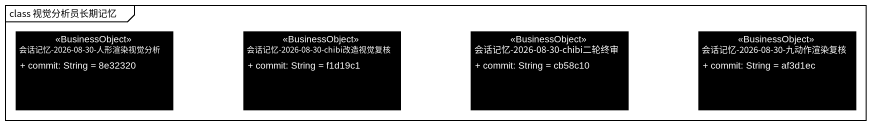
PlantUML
@startuml
mainframe class 视觉分析员长期记忆
hide circle
hide empty members
skinparam classAttributeIconSize 0
class "会话记忆-2026-08-30-人形渲染视觉分析" as 会话记忆_2026_08_30_人形渲染视觉分析 <<BusinessObject>> #000000 {
  + commit: String = 8e32320
}
class "会话记忆-2026-08-30-chibi改造视觉复核" as 会话记忆_2026_08_30_chibi改造视觉复核 <<BusinessObject>> #000000 {
  + commit: String = f1d19c1
}
class "会话记忆-2026-08-30-chibi二轮终审" as 会话记忆_2026_08_30_chibi二轮终审 <<BusinessObject>> #000000 {
  + commit: String = cb58c10
}
class "会话记忆-2026-08-30-九动作渲染复核" as 会话记忆_2026_08_30_九动作渲染复核 <<BusinessObject>> #000000 {
  + commit: String = af3d1ec
}
@enduml
